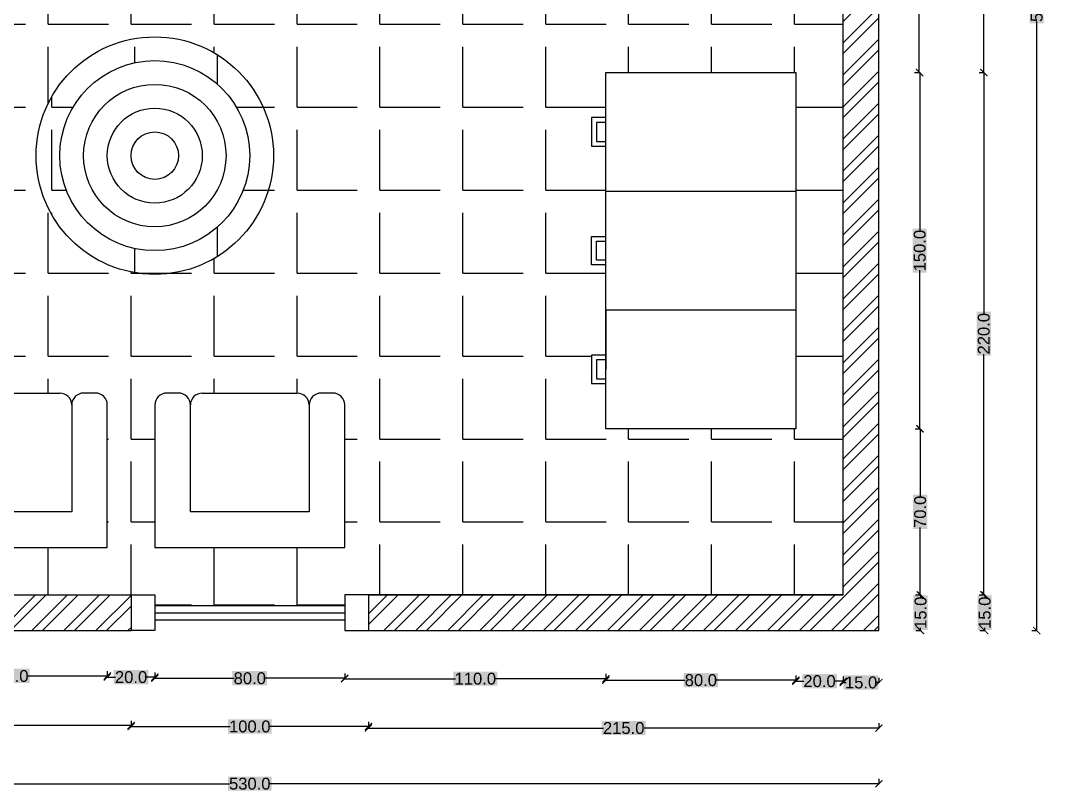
# Model space of a CAD drawing. Header units: millimetres. Extents: x 5337 to 6636, y 4566 to 5864.
# Drawn here: x 6205 to 6636.3, y 4566.5 to 4891.1 of the extents above; entities that cross this region are included whole.
import ezdxf

# ---------------------------------------------------------------- set-up
doc = ezdxf.new("R2010")
doc.units = ezdxf.units.MM
for name, color, linetype in [('duvar', 7, 'Continuous'), ('hatch', 7, 'Continuous'), ('hatch2', 2, 'Continuous'), ('pencere', 5, 'Continuous'), ('tefriş', 7, 'Continuous')]:
    doc.layers.add(name, color=color, linetype=linetype)
doc.styles.get("Standard").update_dxf_attribs({"font": 'arial.ttf'})
doc.dimstyles.new('Copy(2) of Standard', dxfattribs={"dimtxt": 5, "dimasz": 3, "dimexe": 0.18, "dimexo": 0.0625, "dimgap": 0.09, "dimtad": 0, "dimdec": 1, "dimzin": 0, "dimdsep": 46, "dimtxsty": 'Standard', "dimblk": 'ARCHTICK', "dimcen": 0.09, "dimadec": 0, "dimazin": 0, "dimtfac": 1, "dimtdec": 1, "dimtofl": 0, "dimtmove": 0, "dimatfit": 3, "dimfxl": 2, "dimfxlon": 1, "dimtfill": 2, "dimtfillclr": 1, "dimtolj": 1, "dimtzin": 0, "dimarcsym": 0})
pattern_1 = [(45, (700, 0), (-6.735192, 6.735192), []), (45, (704.49, 0), (-6.735192, 6.735192), [])]

# ---------------------------------------------------------------- blocks, each defined once
blk = doc.blocks.new('pencere_2')
for p, q in [((5561.55, 5344.73), (5641.55, 5344.73)), ((5561.55, 5341.73), (5641.55, 5341.73)), ((5561.55, 5338.73), (5641.55, 5338.73))]:
    blk.add_line(p, q)
for points in [[(5551.55, 5349.23), (5561.55, 5349.23), (5561.55, 5334.23), (5551.55, 5334.23)], [(5651.55, 5349.23), (5641.55, 5349.23), (5641.55, 5334.23), (5651.55, 5334.23)]]:
    blk.add_lwpolyline(points)
blk = doc.blocks.new('duvar_2')
for p, q in [((5351.55, 5349.23), (5551.55, 5349.23)), ((5351.55, 5349.23), (5551.55, 5349.23)), ((5551.55, 5349.23), (5551.55, 5334.23))]:
    blk.add_line(p, q)
for points in [[(5716.55, 5824.23), (5716.55, 5864.23), (5336.55, 5864.23), (5336.55, 5334.23), (5551.55, 5334.23)], [(5651.55, 5349.23), (5851.55, 5349.23), (5851.55, 5699.23), (5701.55, 5699.23), (5701.55, 5739.23)], [(5651.55, 5334.23), (5866.55, 5334.23), (5866.55, 5714.23), (5716.55, 5714.23), (5716.55, 5739.23)], [(5851.55, 5349.23), (5651.55, 5349.23), (5651.55, 5334.23)]]:
    blk.add_lwpolyline(points)
blk = doc.blocks.new('koltuk_2')
at = {"linetype": 'Continuous'}
blk.add_line((6235.27, 5449.69), (6275.27, 5449.69), dxfattribs=at)
blk.add_lwpolyline([(6285.27, 5449.69, 0.414214), (6280.27, 5444.69), (6280.27, 5399.69), (6230.27, 5399.69), (6230.27, 5444.69, 0.414214), (6225.27, 5449.69), (6220.27, 5449.69, 0.414214), (6215.27, 5444.69), (6215.27, 5384.69), (6295.27, 5384.69), (6295.27, 5444.69, 0.414214), (6290.27, 5449.69), (6285.27, 5449.69)], format="xyb", dxfattribs=at)
for centre, start, end in [((6235.27, 5444.69), 90, 180), ((6275.27, 5444.69), 0, 90)]:
    blk.add_arc(centre, 5, start, end, dxfattribs=at)
blk = doc.blocks.new('halı_2')
at = {"linetype": 'Continuous'}
for radius in [50, 40, 30, 20, 10]:
    blk.add_circle((6285.88, 5549.88), radius, dxfattribs=at)
blk = doc.blocks.new('ünite_2')
at = {"linetype": 'Continuous'}
for p, q in [((6428.39, 5554.97), (6508.39, 5554.97)), ((6428.39, 5504.97), (6508.39, 5504.97)), ((6428.39, 5504.97), (6428.39, 5479.97))]:
    blk.add_line(p, q, dxfattribs=at)
for points in [[(6428.39, 5604.97), (6428.39, 5604.97), (6508.39, 5604.97), (6508.39, 5524.97), (6508.39, 5484.97), (6508.39, 5454.97), (6428.39, 5454.97)], [(6428.39, 5454.97), (6428.39, 5604.97)], [(6428.39, 5585.97), (6422.39, 5585.97), (6422.39, 5573.97), (6428.39, 5573.97)], [(6428.39, 5583.97), (6424.39, 5583.97), (6424.39, 5575.97), (6428.39, 5575.97)], [(6428.39, 5523.97), (6422.39, 5523.97), (6422.39, 5535.97), (6428.39, 5535.97)], [(6428.39, 5525.97), (6424.39, 5525.97), (6424.39, 5533.97), (6428.39, 5533.97)], [(6428.39, 5485.97), (6422.39, 5485.97), (6422.39, 5473.97), (6428.39, 5473.97)], [(6428.39, 5483.97), (6424.39, 5483.97), (6424.39, 5475.97), (6428.39, 5475.97)]]:
    blk.add_lwpolyline(points, dxfattribs=at)
blk = doc.blocks.new('_ArchTick')
at = {"color": 0, "linetype": 'ByBlock', "transparency": 33554661, "const_width": 0.15}
blk.add_lwpolyline([(-0.5, -0.5), (0.5, 0.5)], dxfattribs=at)
blk = doc.blocks.new('*D28')
at = {"color": 0, "linetype": 'Continuous', "lineweight": -2, "transparency": 16777216}
for p, q in [((6583.57, 4999.23), (6583.76, 4999.23)), ((6583.58, 4999.23), (6583.58, 4942.51)), ((6583.58, 4869.23), (6583.58, 4925.95)), ((6581.58, 4869.23), (6583.76, 4869.23))]:
    blk.add_line(p, q, dxfattribs=at)
at = {"layer": 'Defpoints', "color": 0, "linetype": 'Continuous', "transparency": 16777216}
for p in [(6583.51, 4999.23), (6531.55, 4869.23), (6583.58, 4869.23)]:
    blk.add_point(p, dxfattribs=at)
at = {"color": 0, "linetype": 'Continuous', "lineweight": -2, "transparency": 16777216, "xscale": 3, "yscale": 3, "zscale": 3}
for p, rotation in [((6583.58, 4999.23), 90), ((6583.58, 4869.23), 270)]:
    blk.add_blockref('_ArchTick', p, dxfattribs=dict(at, rotation=rotation))
at = {"color": 0, "linetype": 'Continuous', "transparency": 16777216, "insert": (6583.58, 4934.23), "char_height": 5, "attachment_point": 5, "rotation": 90, "bg_fill": 1, "box_fill_scale": 1.1, "bg_fill_color": 1, "bg_fill_transparency": 0}
blk.add_mtext('\\A1;130.0', dxfattribs=at)
blk = doc.blocks.new('*D29')
at = {"color": 0, "linetype": 'Continuous', "lineweight": -2, "transparency": 16777216}
for p, q in [((6583.64, 4869.23), (6583.94, 4869.23)), ((6583.76, 4869.23), (6583.76, 4802.51)), ((6583.76, 4719.23), (6583.76, 4785.94)), ((6581.76, 4719.23), (6583.94, 4719.23))]:
    blk.add_line(p, q, dxfattribs=at)
at = {"layer": 'Defpoints', "color": 0, "linetype": 'Continuous', "transparency": 16777216}
for p in [(6583.58, 4869.23), (6531.55, 4719.23), (6583.76, 4719.23)]:
    blk.add_point(p, dxfattribs=at)
at = {"color": 0, "linetype": 'Continuous', "lineweight": -2, "transparency": 16777216, "xscale": 3, "yscale": 3, "zscale": 3}
for p, rotation in [((6583.76, 4869.23), 90), ((6583.76, 4719.23), 270)]:
    blk.add_blockref('_ArchTick', p, dxfattribs=dict(at, rotation=rotation))
at = {"color": 0, "linetype": 'Continuous', "transparency": 16777216, "insert": (6583.76, 4794.23), "char_height": 5, "attachment_point": 5, "rotation": 90, "bg_fill": 1, "box_fill_scale": 1.1, "bg_fill_color": 1, "bg_fill_transparency": 0}
blk.add_mtext('\\A1;150.0', dxfattribs=at)
blk = doc.blocks.new('*D30')
at = {"color": 0, "linetype": 'Continuous', "lineweight": -2, "transparency": 16777216}
for p, q in [((6583.82, 4719.23), (6584.12, 4719.23)), ((6583.94, 4719.23), (6583.94, 4690.78)), ((6583.94, 4649.23), (6583.94, 4677.67)), ((6581.94, 4649.23), (6584.12, 4649.23))]:
    blk.add_line(p, q, dxfattribs=at)
at = {"layer": 'Defpoints', "color": 0, "linetype": 'Continuous', "transparency": 16777216}
for p in [(6583.76, 4719.23), (6551.55, 4649.23), (6583.94, 4649.23)]:
    blk.add_point(p, dxfattribs=at)
at = {"color": 0, "linetype": 'Continuous', "lineweight": -2, "transparency": 16777216, "xscale": 3, "yscale": 3, "zscale": 3}
for p, rotation in [((6583.94, 4719.23), 90), ((6583.94, 4649.23), 270)]:
    blk.add_blockref('_ArchTick', p, dxfattribs=dict(at, rotation=rotation))
at = {"color": 0, "linetype": 'Continuous', "transparency": 16777216, "insert": (6583.94, 4684.23), "char_height": 5, "attachment_point": 5, "rotation": 90, "bg_fill": 1, "box_fill_scale": 1.1, "bg_fill_color": 1, "bg_fill_transparency": 0}
blk.add_mtext('\\A1;70.0', dxfattribs=at)
blk = doc.blocks.new('*D31')
at = {"color": 0, "linetype": 'Continuous', "lineweight": -2, "transparency": 16777216}
for p, q in [((6584, 4649.23), (6584.3, 4649.23)), ((6584.12, 4649.23), (6584.12, 4648.07)), ((6582.12, 4634.23), (6584.3, 4634.23)), ((6584.12, 4634.23), (6584.12, 4635.39))]:
    blk.add_line(p, q, dxfattribs=at)
at = {"layer": 'Defpoints', "color": 0, "linetype": 'Continuous', "transparency": 16777216}
for p in [(6583.94, 4649.23), (6566.55, 4634.23), (6584.12, 4634.23)]:
    blk.add_point(p, dxfattribs=at)
at = {"color": 0, "linetype": 'Continuous', "lineweight": -2, "transparency": 16777216, "xscale": 3, "yscale": 3, "zscale": 3}
for p, rotation in [((6584.12, 4649.23), 90), ((6584.12, 4634.23), 270)]:
    blk.add_blockref('_ArchTick', p, dxfattribs=dict(at, rotation=rotation))
at = {"color": 0, "linetype": 'Continuous', "transparency": 16777216, "insert": (6584.12, 4641.73), "char_height": 5, "attachment_point": 5, "rotation": 90, "bg_fill": 1, "box_fill_scale": 1.1, "bg_fill_color": 1, "bg_fill_transparency": 0}
blk.add_mtext('\\A1;15.0', dxfattribs=at)
blk = doc.blocks.new('*D33')
at = {"color": 0, "linetype": 'Continuous', "lineweight": -2, "transparency": 16777216}
for p, q in [((6609.9, 5014.23), (6610.92, 5014.23)), ((6610.74, 5014.23), (6610.74, 4950.01)), ((6610.74, 4869.23), (6610.74, 4933.44)), ((6608.74, 4869.23), (6610.92, 4869.23))]:
    blk.add_line(p, q, dxfattribs=at)
at = {"layer": 'Defpoints', "color": 0, "linetype": 'Continuous', "transparency": 16777216}
for p in [(6609.83, 5014.23), (6531.55, 4869.23), (6610.74, 4869.23)]:
    blk.add_point(p, dxfattribs=at)
at = {"color": 0, "linetype": 'Continuous', "lineweight": -2, "transparency": 16777216, "xscale": 3, "yscale": 3, "zscale": 3}
for p, rotation in [((6610.74, 5014.23), 90), ((6610.74, 4869.23), 270)]:
    blk.add_blockref('_ArchTick', p, dxfattribs=dict(at, rotation=rotation))
at = {"color": 0, "linetype": 'Continuous', "transparency": 16777216, "insert": (6610.74, 4941.73), "char_height": 5, "attachment_point": 5, "rotation": 90, "bg_fill": 1, "box_fill_scale": 1.1, "bg_fill_color": 1, "bg_fill_transparency": 0}
blk.add_mtext('\\A1;145.0', dxfattribs=at)
blk = doc.blocks.new('*D34')
at = {"color": 0, "linetype": 'Continuous', "lineweight": -2, "transparency": 16777216}
for p, q in [((6609.9, 4869.23), (6610.92, 4869.23)), ((6610.74, 4869.23), (6610.74, 4767.79)), ((6610.74, 4649.23), (6610.74, 4750.67)), ((6608.74, 4649.23), (6610.92, 4649.23))]:
    blk.add_line(p, q, dxfattribs=at)
at = {"layer": 'Defpoints', "color": 0, "linetype": 'Continuous', "transparency": 16777216}
for p in [(6609.83, 4869.23), (6551.55, 4649.23), (6610.74, 4649.23)]:
    blk.add_point(p, dxfattribs=at)
at = {"color": 0, "linetype": 'Continuous', "lineweight": -2, "transparency": 16777216, "xscale": 3, "yscale": 3, "zscale": 3}
for p, rotation in [((6610.74, 4869.23), 90), ((6610.74, 4649.23), 270)]:
    blk.add_blockref('_ArchTick', p, dxfattribs=dict(at, rotation=rotation))
at = {"color": 0, "linetype": 'Continuous', "transparency": 16777216, "insert": (6610.74, 4759.23), "char_height": 5, "attachment_point": 5, "rotation": 90, "bg_fill": 1, "box_fill_scale": 1.1, "bg_fill_color": 1, "bg_fill_transparency": 0}
blk.add_mtext('\\A1;220.0', dxfattribs=at)
blk = doc.blocks.new('*D35')
at = {"color": 0, "linetype": 'Continuous', "lineweight": -2, "transparency": 16777216}
for p, q in [((6610.99, 4649.23), (6611.3, 4649.23)), ((6611.12, 4649.23), (6611.12, 4648.07)), ((6609.12, 4634.23), (6611.3, 4634.23)), ((6611.12, 4634.23), (6611.12, 4635.39))]:
    blk.add_line(p, q, dxfattribs=at)
at = {"layer": 'Defpoints', "color": 0, "linetype": 'Continuous', "transparency": 16777216}
for p in [(6610.92, 4649.23), (6566.55, 4634.23), (6611.12, 4634.23)]:
    blk.add_point(p, dxfattribs=at)
at = {"color": 0, "linetype": 'Continuous', "lineweight": -2, "transparency": 16777216, "xscale": 3, "yscale": 3, "zscale": 3}
for p, rotation in [((6611.12, 4649.23), 90), ((6611.12, 4634.23), 270)]:
    blk.add_blockref('_ArchTick', p, dxfattribs=dict(at, rotation=rotation))
at = {"color": 0, "linetype": 'Continuous', "transparency": 16777216, "insert": (6611.12, 4641.73), "char_height": 5, "attachment_point": 5, "rotation": 90, "bg_fill": 1, "box_fill_scale": 1.1, "bg_fill_color": 1, "bg_fill_transparency": 0}
blk.add_mtext('\\A1;15.0', dxfattribs=at)
blk = doc.blocks.new('*D36')
at = {"color": 0, "linetype": 'Continuous', "lineweight": -2, "transparency": 16777216}
for p, q in [((6631.03, 5164.23), (6633.21, 5164.23)), ((6633.03, 5164.23), (6633.03, 4907.74)), ((6633.03, 4634.23), (6633.03, 4890.71)), ((6631.03, 4634.23), (6633.21, 4634.23))]:
    blk.add_line(p, q, dxfattribs=at)
at = {"layer": 'Defpoints', "color": 0, "linetype": 'Continuous', "transparency": 16777216}
for p in [(6416.55, 5164.23), (6566.55, 4634.23), (6633.03, 4634.23)]:
    blk.add_point(p, dxfattribs=at)
at = {"color": 0, "linetype": 'Continuous', "lineweight": -2, "transparency": 16777216, "xscale": 3, "yscale": 3, "zscale": 3}
for p, rotation in [((6633.03, 5164.23), 90), ((6633.03, 4634.23), 270)]:
    blk.add_blockref('_ArchTick', p, dxfattribs=dict(at, rotation=rotation))
at = {"color": 0, "linetype": 'Continuous', "transparency": 16777216, "insert": (6633.03, 4899.23), "char_height": 5, "attachment_point": 5, "rotation": 90, "bg_fill": 1, "box_fill_scale": 1.1, "bg_fill_color": 1, "bg_fill_transparency": 0}
blk.add_mtext('\\A1;530.0', dxfattribs=at)
blk = doc.blocks.new('*D52')
at = {"color": 0, "linetype": 'Continuous', "lineweight": -2, "transparency": 16777216}
for p, q in [((6161.55, 4615.41), (6161.55, 4614.91)), ((6241.55, 4617.09), (6241.55, 4614.91)), ((6161.55, 4615.09), (6194.97, 4615.09)), ((6241.55, 4615.09), (6208.13, 4615.09))]:
    blk.add_line(p, q, dxfattribs=at)
at = {"layer": 'Defpoints', "color": 0, "linetype": 'Continuous', "transparency": 16777216}
for p in [(6241.55, 4669.23), (6161.55, 4615.47), (6241.55, 4615.09)]:
    blk.add_point(p, dxfattribs=at)
at = {"color": 0, "linetype": 'Continuous', "lineweight": -2, "transparency": 16777216, "xscale": 3, "yscale": 3, "zscale": 3, "rotation": 180}
blk.add_blockref('_ArchTick', (6161.55, 4615.09), dxfattribs=at)
at = {"color": 0, "linetype": 'Continuous', "lineweight": -2, "transparency": 16777216, "xscale": 3, "yscale": 3, "zscale": 3}
blk.add_blockref('_ArchTick', (6241.55, 4615.09), dxfattribs=at)
at = {"color": 0, "linetype": 'Continuous', "transparency": 16777216, "insert": (6201.55, 4615.09), "char_height": 5, "attachment_point": 5, "bg_fill": 1, "box_fill_scale": 1.1, "bg_fill_color": 1, "bg_fill_transparency": 0}
blk.add_mtext('\\A1;80.0', dxfattribs=at)
blk = doc.blocks.new('*D53')
at = {"color": 0, "linetype": 'Continuous', "lineweight": -2, "transparency": 16777216}
for p, q in [((6261.55, 4616.61), (6261.55, 4614.43)), ((6241.55, 4614.85), (6241.55, 4614.43)), ((6241.55, 4614.61), (6244.93, 4614.61)), ((6261.55, 4614.61), (6258.17, 4614.61))]:
    blk.add_line(p, q, dxfattribs=at)
at = {"layer": 'Defpoints', "color": 0, "linetype": 'Continuous', "transparency": 16777216}
for p in [(6261.55, 4669.23), (6241.55, 4614.91), (6261.55, 4614.61)]:
    blk.add_point(p, dxfattribs=at)
at = {"color": 0, "linetype": 'Continuous', "lineweight": -2, "transparency": 16777216, "xscale": 3, "yscale": 3, "zscale": 3, "rotation": 180}
blk.add_blockref('_ArchTick', (6241.55, 4614.61), dxfattribs=at)
at = {"color": 0, "linetype": 'Continuous', "lineweight": -2, "transparency": 16777216, "xscale": 3, "yscale": 3, "zscale": 3}
blk.add_blockref('_ArchTick', (6261.55, 4614.61), dxfattribs=at)
at = {"color": 0, "linetype": 'Continuous', "transparency": 16777216, "insert": (6251.55, 4614.61), "char_height": 5, "attachment_point": 5, "bg_fill": 1, "box_fill_scale": 1.1, "bg_fill_color": 1, "bg_fill_transparency": 0}
blk.add_mtext('\\A1;20.0', dxfattribs=at)
blk = doc.blocks.new('*D54')
at = {"color": 0, "linetype": 'Continuous', "lineweight": -2, "transparency": 16777216}
for p, q in [((6341.55, 4616.13), (6341.55, 4613.95)), ((6261.55, 4614.37), (6261.55, 4613.95)), ((6261.55, 4614.13), (6294.97, 4614.13)), ((6341.55, 4614.13), (6308.13, 4614.13))]:
    blk.add_line(p, q, dxfattribs=at)
at = {"layer": 'Defpoints', "color": 0, "linetype": 'Continuous', "transparency": 16777216}
for p in [(6341.55, 4669.23), (6261.55, 4614.43), (6341.55, 4614.13)]:
    blk.add_point(p, dxfattribs=at)
at = {"color": 0, "linetype": 'Continuous', "lineweight": -2, "transparency": 16777216, "xscale": 3, "yscale": 3, "zscale": 3, "rotation": 180}
blk.add_blockref('_ArchTick', (6261.55, 4614.13), dxfattribs=at)
at = {"color": 0, "linetype": 'Continuous', "lineweight": -2, "transparency": 16777216, "xscale": 3, "yscale": 3, "zscale": 3}
blk.add_blockref('_ArchTick', (6341.55, 4614.13), dxfattribs=at)
at = {"color": 0, "linetype": 'Continuous', "transparency": 16777216, "insert": (6301.55, 4614.13), "char_height": 5, "attachment_point": 5, "bg_fill": 1, "box_fill_scale": 1.1, "bg_fill_color": 1, "bg_fill_transparency": 0}
blk.add_mtext('\\A1;80.0', dxfattribs=at)
blk = doc.blocks.new('*D55')
at = {"color": 0, "linetype": 'Continuous', "lineweight": -2, "transparency": 16777216}
for p, q in [((6451.55, 4615.95), (6451.55, 4613.77)), ((6341.55, 4614.07), (6341.55, 4613.77)), ((6341.55, 4613.95), (6388.27, 4613.95)), ((6451.55, 4613.95), (6404.83, 4613.95))]:
    blk.add_line(p, q, dxfattribs=at)
at = {"layer": 'Defpoints', "color": 0, "linetype": 'Continuous', "transparency": 16777216}
for p in [(6451.55, 4719.23), (6341.55, 4614.13), (6451.55, 4613.95)]:
    blk.add_point(p, dxfattribs=at)
at = {"color": 0, "linetype": 'Continuous', "lineweight": -2, "transparency": 16777216, "xscale": 3, "yscale": 3, "zscale": 3, "rotation": 180}
blk.add_blockref('_ArchTick', (6341.55, 4613.95), dxfattribs=at)
at = {"color": 0, "linetype": 'Continuous', "lineweight": -2, "transparency": 16777216, "xscale": 3, "yscale": 3, "zscale": 3}
blk.add_blockref('_ArchTick', (6451.55, 4613.95), dxfattribs=at)
at = {"color": 0, "linetype": 'Continuous', "transparency": 16777216, "insert": (6396.55, 4613.95), "char_height": 5, "attachment_point": 5, "bg_fill": 1, "box_fill_scale": 1.1, "bg_fill_color": 1, "bg_fill_transparency": 0}
blk.add_mtext('\\A1;110.0', dxfattribs=at)
blk = doc.blocks.new('*D56')
at = {"color": 0, "linetype": 'Continuous', "lineweight": -2, "transparency": 16777216}
for p, q in [((6451.55, 4613.71), (6451.55, 4613.15)), ((6451.55, 4613.33), (6484.97, 4613.33)), ((6531.55, 4613.33), (6498.13, 4613.33)), ((6531.55, 4615.33), (6531.55, 4613.15))]:
    blk.add_line(p, q, dxfattribs=at)
at = {"layer": 'Defpoints', "color": 0, "linetype": 'Continuous', "transparency": 16777216}
for p in [(6531.55, 4719.23), (6451.55, 4613.77), (6531.55, 4613.33)]:
    blk.add_point(p, dxfattribs=at)
at = {"color": 0, "linetype": 'Continuous', "lineweight": -2, "transparency": 16777216, "xscale": 3, "yscale": 3, "zscale": 3, "rotation": 180}
blk.add_blockref('_ArchTick', (6451.55, 4613.33), dxfattribs=at)
at = {"color": 0, "linetype": 'Continuous', "lineweight": -2, "transparency": 16777216, "xscale": 3, "yscale": 3, "zscale": 3}
blk.add_blockref('_ArchTick', (6531.55, 4613.33), dxfattribs=at)
at = {"color": 0, "linetype": 'Continuous', "transparency": 16777216, "insert": (6491.55, 4613.33), "char_height": 5, "attachment_point": 5, "bg_fill": 1, "box_fill_scale": 1.1, "bg_fill_color": 1, "bg_fill_transparency": 0}
blk.add_mtext('\\A1;80.0', dxfattribs=at)
blk = doc.blocks.new('*D57')
at = {"color": 0, "linetype": 'Continuous', "lineweight": -2, "transparency": 16777216}
for p, q in [((6531.55, 4613.09), (6531.55, 4612.72)), ((6531.55, 4612.9), (6534.93, 4612.9)), ((6551.55, 4612.9), (6548.17, 4612.9)), ((6551.55, 4614.9), (6551.55, 4612.72))]:
    blk.add_line(p, q, dxfattribs=at)
at = {"layer": 'Defpoints', "color": 0, "linetype": 'Continuous', "transparency": 16777216}
for p in [(6551.55, 4649.23), (6531.55, 4613.15), (6551.55, 4612.9)]:
    blk.add_point(p, dxfattribs=at)
at = {"color": 0, "linetype": 'Continuous', "lineweight": -2, "transparency": 16777216, "xscale": 3, "yscale": 3, "zscale": 3, "rotation": 180}
blk.add_blockref('_ArchTick', (6531.55, 4612.9), dxfattribs=at)
at = {"color": 0, "linetype": 'Continuous', "lineweight": -2, "transparency": 16777216, "xscale": 3, "yscale": 3, "zscale": 3}
blk.add_blockref('_ArchTick', (6551.55, 4612.9), dxfattribs=at)
at = {"color": 0, "linetype": 'Continuous', "transparency": 16777216, "insert": (6541.55, 4612.9), "char_height": 5, "attachment_point": 5, "bg_fill": 1, "box_fill_scale": 1.1, "bg_fill_color": 1, "bg_fill_transparency": 0}
blk.add_mtext('\\A1;20.0', dxfattribs=at)
blk = doc.blocks.new('*D58')
at = {"color": 0, "linetype": 'Continuous', "lineweight": -2, "transparency": 16777216}
for p, q in [((6551.55, 4612.83), (6551.55, 4612.16)), ((6551.55, 4612.34), (6552.71, 4612.34)), ((6566.55, 4612.34), (6565.39, 4612.34)), ((6566.55, 4614.34), (6566.55, 4612.16))]:
    blk.add_line(p, q, dxfattribs=at)
at = {"layer": 'Defpoints', "color": 0, "linetype": 'Continuous', "transparency": 16777216}
for p in [(6566.55, 4634.23), (6551.55, 4612.9), (6566.55, 4612.34)]:
    blk.add_point(p, dxfattribs=at)
at = {"color": 0, "linetype": 'Continuous', "lineweight": -2, "transparency": 16777216, "xscale": 3, "yscale": 3, "zscale": 3, "rotation": 180}
blk.add_blockref('_ArchTick', (6551.55, 4612.34), dxfattribs=at)
at = {"color": 0, "linetype": 'Continuous', "lineweight": -2, "transparency": 16777216, "xscale": 3, "yscale": 3, "zscale": 3}
blk.add_blockref('_ArchTick', (6566.55, 4612.34), dxfattribs=at)
at = {"color": 0, "linetype": 'Continuous', "transparency": 16777216, "insert": (6559.05, 4612.34), "char_height": 5, "attachment_point": 5, "bg_fill": 1, "box_fill_scale": 1.1, "bg_fill_color": 1, "bg_fill_transparency": 0}
blk.add_mtext('\\A1;15.0', dxfattribs=at)
blk = doc.blocks.new('*D59')
at = {"color": 0, "linetype": 'Continuous', "lineweight": -2, "transparency": 16777216}
for p, q in [((6036.55, 4596.22), (6036.55, 4594.04)), ((6036.55, 4594.22), (6135.49, 4594.22)), ((6251.55, 4594.22), (6152.61, 4594.22)), ((6251.55, 4596.22), (6251.55, 4594.04))]:
    blk.add_line(p, q, dxfattribs=at)
at = {"layer": 'Defpoints', "color": 0, "linetype": 'Continuous', "transparency": 16777216}
for p in [(6036.55, 4634.23), (6251.55, 4634.23), (6251.55, 4594.22)]:
    blk.add_point(p, dxfattribs=at)
at = {"color": 0, "linetype": 'Continuous', "lineweight": -2, "transparency": 16777216, "xscale": 3, "yscale": 3, "zscale": 3, "rotation": 180}
blk.add_blockref('_ArchTick', (6036.55, 4594.22), dxfattribs=at)
at = {"color": 0, "linetype": 'Continuous', "lineweight": -2, "transparency": 16777216, "xscale": 3, "yscale": 3, "zscale": 3}
blk.add_blockref('_ArchTick', (6251.55, 4594.22), dxfattribs=at)
at = {"color": 0, "linetype": 'Continuous', "transparency": 16777216, "insert": (6144.05, 4594.22), "char_height": 5, "attachment_point": 5, "bg_fill": 1, "box_fill_scale": 1.1, "bg_fill_color": 1, "bg_fill_transparency": 0}
blk.add_mtext('\\A1;215.0', dxfattribs=at)
blk = doc.blocks.new('*D60')
at = {"color": 0, "linetype": 'Continuous', "lineweight": -2, "transparency": 16777216}
for p, q in [((6251.55, 4593.98), (6251.55, 4593.63)), ((6351.55, 4595.81), (6351.55, 4593.63)), ((6251.55, 4593.81), (6293.27, 4593.81)), ((6351.55, 4593.81), (6309.83, 4593.81))]:
    blk.add_line(p, q, dxfattribs=at)
at = {"layer": 'Defpoints', "color": 0, "linetype": 'Continuous', "transparency": 16777216}
for p in [(6351.55, 4634.23), (6251.55, 4594.04), (6351.55, 4593.81)]:
    blk.add_point(p, dxfattribs=at)
at = {"color": 0, "linetype": 'Continuous', "lineweight": -2, "transparency": 16777216, "xscale": 3, "yscale": 3, "zscale": 3, "rotation": 180}
blk.add_blockref('_ArchTick', (6251.55, 4593.81), dxfattribs=at)
at = {"color": 0, "linetype": 'Continuous', "lineweight": -2, "transparency": 16777216, "xscale": 3, "yscale": 3, "zscale": 3}
blk.add_blockref('_ArchTick', (6351.55, 4593.81), dxfattribs=at)
at = {"color": 0, "linetype": 'Continuous', "transparency": 16777216, "insert": (6301.55, 4593.81), "char_height": 5, "attachment_point": 5, "bg_fill": 1, "box_fill_scale": 1.1, "bg_fill_color": 1, "bg_fill_transparency": 0}
blk.add_mtext('\\A1;100.0', dxfattribs=at)
blk = doc.blocks.new('*D61')
at = {"color": 0, "linetype": 'Continuous', "lineweight": -2, "transparency": 16777216}
for p, q in [((6566.55, 4595.17), (6566.55, 4592.99)), ((6351.55, 4593.57), (6351.55, 4592.99)), ((6351.55, 4593.17), (6450.49, 4593.17)), ((6566.55, 4593.17), (6467.61, 4593.17))]:
    blk.add_line(p, q, dxfattribs=at)
at = {"layer": 'Defpoints', "color": 0, "linetype": 'Continuous', "transparency": 16777216}
for p in [(6566.55, 4634.23), (6351.55, 4593.63), (6566.55, 4593.17)]:
    blk.add_point(p, dxfattribs=at)
at = {"color": 0, "linetype": 'Continuous', "lineweight": -2, "transparency": 16777216, "xscale": 3, "yscale": 3, "zscale": 3, "rotation": 180}
blk.add_blockref('_ArchTick', (6351.55, 4593.17), dxfattribs=at)
at = {"color": 0, "linetype": 'Continuous', "lineweight": -2, "transparency": 16777216, "xscale": 3, "yscale": 3, "zscale": 3}
blk.add_blockref('_ArchTick', (6566.55, 4593.17), dxfattribs=at)
at = {"color": 0, "linetype": 'Continuous', "transparency": 16777216, "insert": (6459.05, 4593.17), "char_height": 5, "attachment_point": 5, "bg_fill": 1, "box_fill_scale": 1.1, "bg_fill_color": 1, "bg_fill_transparency": 0}
blk.add_mtext('\\A1;215.0', dxfattribs=at)
blk = doc.blocks.new('*D62')
at = {"color": 0, "linetype": 'Continuous', "lineweight": -2, "transparency": 16777216}
for p, q in [((6036.55, 4571.74), (6036.55, 4569.56)), ((6036.55, 4569.74), (6293.03, 4569.74)), ((6566.55, 4569.74), (6310.07, 4569.74)), ((6566.55, 4571.74), (6566.55, 4569.56))]:
    blk.add_line(p, q, dxfattribs=at)
at = {"layer": 'Defpoints', "color": 0, "linetype": 'Continuous', "transparency": 16777216}
for p in [(6036.55, 4634.23), (6566.55, 4634.23), (6566.55, 4569.74)]:
    blk.add_point(p, dxfattribs=at)
at = {"color": 0, "linetype": 'Continuous', "lineweight": -2, "transparency": 16777216, "xscale": 3, "yscale": 3, "zscale": 3, "rotation": 180}
blk.add_blockref('_ArchTick', (6036.55, 4569.74), dxfattribs=at)
at = {"color": 0, "linetype": 'Continuous', "lineweight": -2, "transparency": 16777216, "xscale": 3, "yscale": 3, "zscale": 3}
blk.add_blockref('_ArchTick', (6566.55, 4569.74), dxfattribs=at)
at = {"color": 0, "linetype": 'Continuous', "transparency": 16777216, "insert": (6301.55, 4569.74), "char_height": 5, "attachment_point": 5, "bg_fill": 1, "box_fill_scale": 1.1, "bg_fill_color": 1, "bg_fill_transparency": 0}
blk.add_mtext('\\A1;530.0', dxfattribs=at)

msp = doc.modelspace()

# ---------------------------------------------------------------- hatches: boundary and pattern name
at = {"layer": 'hatch', "linetype": 'Continuous', "transparency": 33554661}
h = msp.add_hatch(dxfattribs=at)
h.set_pattern_fill('ANGLE', color=256, scale=5)
h.set_pattern_definition([(0, (0, 0), (0, 34.925), [25.4, -9.525]), (90, (0, 0), (-34.925, 2e-15), [25.4, -9.525])])
h.paths.add_polyline_path([(6051.55, 4649.23), (6251.55, 4649.23), (6261.55, 4649.23), (6261.55, 4644.73), (6341.55, 4644.73), (6341.55, 4649.23), (6351.55, 4649.23), (6551.55, 4649.23), (6551.55, 4999.23), (6401.55, 4999.23), (6401.55, 5039.23), (6401.55, 5049.23, -0.826162), (6336.55, 5111.23), (6336.55, 5114.23), (6401.55, 5114.23), (6401.55, 5124.23), (6401.55, 5149.23), (6051.55, 5149.23)])
h.paths.add_polyline_path([(6136.49, 4864.23), (6136.49, 4859.23, -0.4097), (6131.56, 4854.23), (6131.55, 4854.23, -0.414214), (6136.55, 4849.23), (6136.55, 4804.23), (6136.55, 4754.23), (6136.55, 4709.23, -0.414214), (6131.55, 4704.23, -0.414214), (6136.55, 4699.23), (6136.55, 4694.23, -0.414214), (6131.55, 4689.23), (6071.55, 4689.23), (6071.55, 4869.23), (6131.49, 4869.23, -0.41421)], flags=16)
h.paths.add_polyline_path([(6311.55, 4834.23, -1), (6211.55, 4834.23, -1)], flags=16)
h.paths.add_polyline_path([(6162.15, 4980.78), (6162.12, 4984.78), (6170.12, 4984.84), (6170.08, 4989.94, -0.37837), (6151.94, 5009.23), (6131.93, 5009.23, -0.382156), (6114.08, 4989.4), (6114.12, 4984.3), (6122.12, 4984.36), (6122.15, 4980.36), (6102.15, 4980.21), (6102.12, 4984.21), (6110.12, 4984.27), (6110.08, 4989.37, -0.409219), (6091.99, 5010.79, -0.322108), (6071.55, 5039.23), (6071.55, 5109.23), (6091.55, 5109.23, -0.38517), (6109.55, 5129.13), (6109.55, 5134.23), (6101.55, 5134.23), (6101.55, 5138.23), (6121.55, 5138.23), (6121.55, 5134.23), (6113.55, 5134.23), (6113.55, 5129.13, -0.38517), (6131.55, 5109.23), (6151.55, 5109.23, -0.383572), (6169.55, 5129.01), (6169.55, 5134.11), (6161.55, 5134.11), (6161.55, 5138.11), (6181.55, 5138.11), (6181.55, 5134.11), (6173.55, 5134.11), (6173.55, 5129.01, -0.383572), (6191.55, 5109.23, -0.414217), (6221.55, 5079.23), (6221.55, 5009.23), (6191.92, 5009.23, -0.373999), (6174.08, 4989.97), (6174.12, 4984.87), (6182.12, 4984.93), (6182.15, 4980.93)], flags=16)
h.paths.add_polyline_path([(6301.55, 4834.23, -1), (6221.55, 4834.23, -1)], flags=0)
h.paths.add_polyline_path([(6291.55, 4834.23, -1), (6231.55, 4834.23, -1)], flags=0)
h.paths.add_polyline_path([(6281.55, 4834.23, -1), (6241.55, 4834.23, -1)], flags=0)
h.paths.add_polyline_path([(6271.55, 4834.23, -1), (6251.55, 4834.23, -1)], flags=0)
h.paths.add_polyline_path([(6166.55, 4734.23), (6171.55, 4734.23, -0.414214), (6176.55, 4729.23, -0.414214), (6181.55, 4734.23), (6221.55, 4734.23, -0.414214), (6226.55, 4729.23, -0.414214), (6231.55, 4734.23), (6236.55, 4734.23, -0.414214), (6241.55, 4729.23), (6241.55, 4669.23), (6161.55, 4669.23), (6161.55, 4729.23, -0.414214)], flags=16)
h.paths.add_polyline_path([(6266.55, 4734.23), (6271.55, 4734.23, -0.414214), (6276.55, 4729.23, -0.414214), (6281.55, 4734.23), (6321.55, 4734.23, -0.414214), (6326.55, 4729.23, -0.414214), (6331.55, 4734.23), (6336.55, 4734.23, -0.414214), (6341.55, 4729.23), (6341.55, 4669.23), (6261.55, 4669.23), (6261.55, 4729.23, -0.414214)], flags=16)
h.paths.add_polyline_path([(6445.55, 4850.23), (6451.55, 4850.23), (6451.55, 4869.23), (6531.55, 4869.23), (6531.55, 4789.23), (6531.55, 4749.23), (6531.55, 4719.23), (6451.55, 4719.23), (6451.55, 4738.23), (6445.55, 4738.23), (6445.55, 4750.23), (6451.55, 4750.23), (6451.55, 4788.23), (6445.55, 4788.23), (6445.55, 4800.23), (6451.55, 4800.23), (6451.55, 4838.23), (6445.55, 4838.23)], flags=16)
h.paths.add_polyline_path([(6221.65, 4998.71), (6221.65, 4914.6), (6381.62, 4914.6), (6381.62, 4998.71)], flags=24)
at = {"layer": 'hatch', "linetype": 'Continuous'}
h = msp.add_hatch(dxfattribs=at)
h.set_pattern_fill('ANGLE', color=256, scale=5)
h.set_pattern_definition([(0, (700, 0), (0, 34.925), [25.4, -9.525]), (90, (700, 0), (-34.925, 2e-15), [25.4, -9.525])])
h.paths.add_polyline_path([(6311.55, 4834.23, -1), (6211.55, 4834.23, -1)])
h.paths.add_polyline_path([(6301.55, 4834.23, -1), (6221.55, 4834.23, -1)], flags=16)
h.paths.add_polyline_path([(6291.55, 4834.23, -1), (6231.55, 4834.23, -1)], flags=0)
h.paths.add_polyline_path([(6281.55, 4834.23, -1), (6241.55, 4834.23, -1)], flags=0)
at = {"layer": 'hatch2', "linetype": 'Continuous'}
h = msp.add_hatch(dxfattribs=at)
h.set_pattern_fill('ANSI32', color=256)
h.set_pattern_definition(pattern_1)
h.paths.add_polyline_path([(6401.55, 5149.23), (6401.55, 5124.23), (6416.55, 5124.23), (6416.55, 5164.23), (6036.55, 5164.23), (6036.55, 4634.23), (6251.55, 4634.23), (6251.55, 4649.23), (6051.55, 4649.23), (6051.55, 5149.23)])
h = msp.add_hatch(dxfattribs=at)
h.set_pattern_fill('ANSI32', color=256)
h.set_pattern_definition(pattern_1)
h.paths.add_polyline_path([(6416.55, 5014.23), (6416.55, 5039.23), (6401.55, 5039.23), (6401.55, 4999.23), (6551.55, 4999.23), (6551.55, 4649.23), (6351.55, 4649.23), (6351.55, 4634.23), (6566.55, 4634.23), (6566.55, 5014.23)])

# ---------------------------------------------------------------- block references
at = {"layer": 'duvar', "linetype": 'Continuous'}
msp.add_blockref('duvar_2', (700, -700), dxfattribs=at)
at = {"layer": 'pencere'}
msp.add_blockref('pencere_2', (700, -700), dxfattribs=at)
at = {"layer": 'tefriş', "linetype": 'Continuous'}
for name, p in [('halı_2', (-24.34, -715.65)), ('ünite_2', (23.16, -735.74)), ('koltuk_2', (-53.72, -715.46)), ('koltuk_2', (46.28, -715.46))]:
    msp.add_blockref(name, p, dxfattribs=at)

# ---------------------------------------------------------------- dimensions: what is measured, and where the dimension line sits
at = {"linetype": 'Continuous', "transparency": 33554661}
for base, p1, p2, picture, middle in [((6633.03, 4634.23), (6416.55, 5164.23), (6566.55, 4634.23), '*D36', (6633.03, 4899.23)), ((6610.74, 4869.23), (6609.83, 5014.23), (6531.55, 4869.23), '*D33', (6610.74, 4941.73)), ((6583.58, 4869.23), (6583.51, 4999.23), (6531.55, 4869.23), '*D28', (6583.58, 4934.23)), ((6583.76, 4719.23), (6583.58, 4869.23), (6531.55, 4719.23), '*D29', (6583.76, 4794.23)), ((6610.74, 4649.23), (6609.83, 4869.23), (6551.55, 4649.23), '*D34', (6610.74, 4759.23)), ((6583.94, 4649.23), (6583.76, 4719.23), (6551.55, 4649.23), '*D30', (6583.94, 4684.23)), ((6584.12, 4634.23), (6583.94, 4649.23), (6566.55, 4634.23), '*D31', (6584.12, 4641.73)), ((6611.12, 4634.23), (6610.92, 4649.23), (6566.55, 4634.23), '*D35', (6611.12, 4641.73))]:
    dim = msp.add_linear_dim(base=base, p1=p1, p2=p2, angle=90, dimstyle='Copy(2) of Standard', dxfattribs=at)
    dim.commit()
    dim.dimension.update_dxf_attribs({"geometry": picture, "text_midpoint": middle})
for base, p1, p2, picture, middle in [((6451.55, 4613.95), (6341.55, 4614.13), (6451.55, 4719.23), '*D55', (6396.55, 4613.95)), ((6531.55, 4613.33), (6451.55, 4613.77), (6531.55, 4719.23), '*D56', (6491.55, 4613.33)), ((6241.55, 4615.09), (6161.55, 4615.47), (6241.55, 4669.23), '*D52', (6201.55, 4615.09)), ((6261.55, 4614.61), (6241.55, 4614.91), (6261.55, 4669.23), '*D53', (6251.55, 4614.61)), ((6341.55, 4614.13), (6261.55, 4614.43), (6341.55, 4669.23), '*D54', (6301.55, 4614.13)), ((6551.55, 4612.9), (6531.55, 4613.15), (6551.55, 4649.23), '*D57', (6541.55, 4612.9)), ((6251.55, 4594.22), (6036.55, 4634.23), (6251.55, 4634.23), '*D59', (6144.05, 4594.22)), ((6566.55, 4569.74), (6036.55, 4634.23), (6566.55, 4634.23), '*D62', (6301.55, 4569.74)), ((6351.55, 4593.81), (6251.55, 4594.04), (6351.55, 4634.23), '*D60', (6301.55, 4593.81)), ((6566.55, 4593.17), (6351.55, 4593.63), (6566.55, 4634.23), '*D61', (6459.05, 4593.17)), ((6566.55, 4612.34), (6551.55, 4612.9), (6566.55, 4634.23), '*D58', (6559.05, 4612.34))]:
    dim = msp.add_linear_dim(base=base, p1=p1, p2=p2, dimstyle='Copy(2) of Standard', dxfattribs=at)
    dim.commit()
    dim.dimension.update_dxf_attribs({"geometry": picture, "text_midpoint": middle})

doc.saveas('drawing.dxf')
